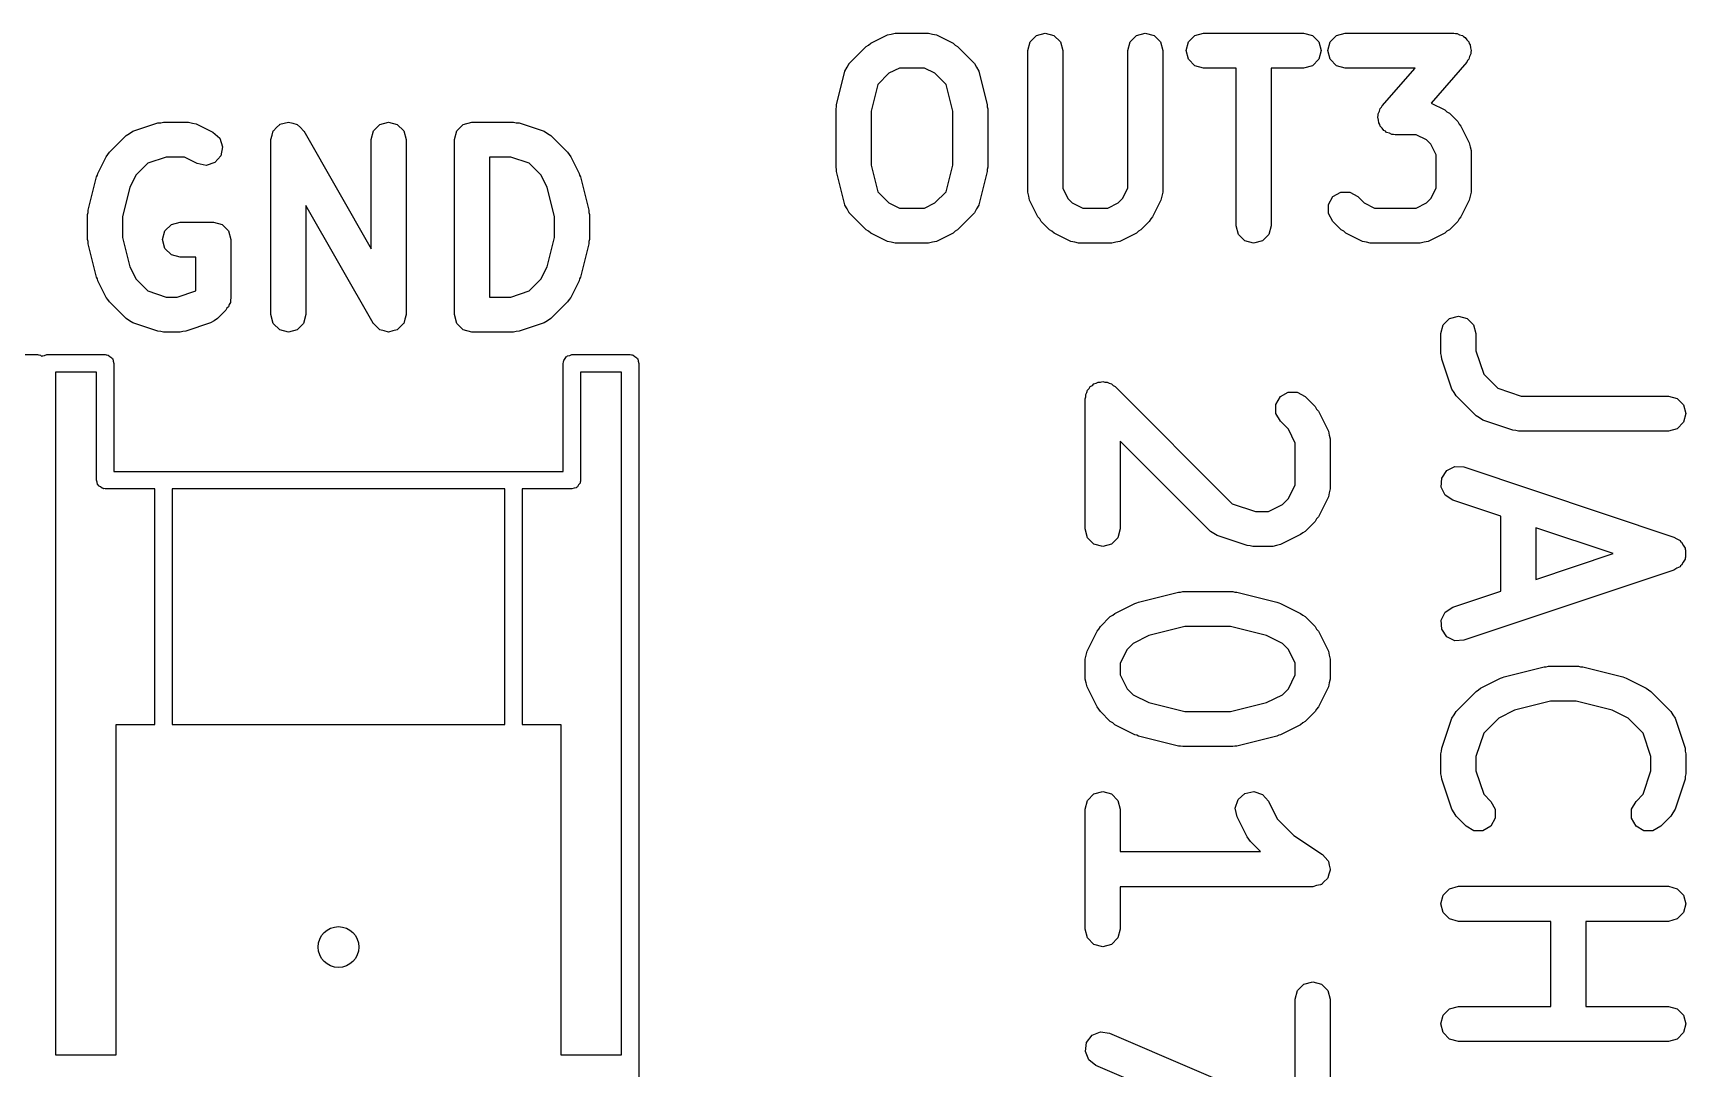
# Model space of a CAD drawing. Extents: x 0.01 to 1.99, y 0.03 to 1.51.
# Drawn here: x 1.407 to 1.965, y 0.389 to 0.738 of the extents above; entities that cross this region are included whole.
import ezdxf

# ---------------------------------------------------------------- set-up
doc = ezdxf.new("R2010")
doc.units = 0
doc.header["$MEASUREMENT"] = 0
doc.layers.add('BLACK', color=7, linetype='CONTINUOUS')

msp = doc.modelspace()

# ---------------------------------------------------------------- linework, layer by layer
at = {"layer": 'BLACK', "linetype": 'CONTINUOUS'}
for p, q in [((1.68956, 0.73482), (1.69518, 0.73763)), ((1.69518, 0.73763), (1.69651, 0.7379)), ((1.69651, 0.7379), (1.69782, 0.73825)), ((1.69782, 0.73825), (1.70907, 0.73825)), ((1.70907, 0.73825), (1.71038, 0.7379)), ((1.71038, 0.7379), (1.71171, 0.73763)), ((1.71171, 0.73763), (1.71734, 0.73482)), ((1.74333, 0.7353), (1.74549, 0.73746)), ((1.74549, 0.73746), (1.74844, 0.73825)), ((1.74844, 0.73825), (1.75139, 0.73746)), ((1.75139, 0.73746), (1.75356, 0.7353)), ((1.77707, 0.7353), (1.77924, 0.73746)), ((1.77924, 0.73746), (1.78219, 0.73825)), ((1.78219, 0.73825), (1.78514, 0.73746)), ((1.78514, 0.73746), (1.7873, 0.7353)), ((1.79676, 0.7353), (1.79892, 0.73746)), ((1.79892, 0.73746), (1.80187, 0.73825)), ((1.80187, 0.73825), (1.83562, 0.73825)), ((1.83562, 0.73825), (1.83857, 0.73746)), ((1.83857, 0.73746), (1.84073, 0.7353)), ((1.84457, 0.7353), (1.84673, 0.73746)), ((1.84673, 0.73746), (1.84968, 0.73825)), ((1.84968, 0.73825), (1.88624, 0.73825)), ((1.88624, 0.73825), (1.8868, 0.7381)), ((1.8868, 0.7381), (1.88738, 0.73814)), ((1.88738, 0.73814), (1.88825, 0.73771)), ((1.88825, 0.73771), (1.88919, 0.73746)), ((1.88919, 0.73746), (1.8896, 0.73705)), ((1.8896, 0.73705), (1.89013, 0.73679)), ((1.89013, 0.73679), (1.89067, 0.73599)), ((1.6824, 0.72809), (1.68802, 0.73371)), ((1.68802, 0.73371), (1.68885, 0.73419)), ((1.68885, 0.73419), (1.68956, 0.73482)), ((1.71734, 0.73482), (1.71805, 0.73419)), ((1.71805, 0.73419), (1.71887, 0.73371)), ((1.71887, 0.73371), (1.7245, 0.72809)), ((1.74254, 0.73235), (1.74333, 0.7353)), ((1.74254, 0.68454), (1.74254, 0.73235)), ((1.75356, 0.7353), (1.75435, 0.73235)), ((1.75435, 0.73235), (1.75435, 0.68594)), ((1.77628, 0.73235), (1.77707, 0.7353)), ((1.77628, 0.68594), (1.77628, 0.73235)), ((1.7873, 0.7353), (1.78809, 0.73235)), ((1.78809, 0.73235), (1.78809, 0.68454)), ((1.79597, 0.73235), (1.79676, 0.7353)), ((1.79676, 0.7294), (1.79597, 0.73235)), ((1.84073, 0.7353), (1.84152, 0.73235)), ((1.84152, 0.73235), (1.84073, 0.7294)), ((1.84377, 0.73235), (1.84457, 0.7353)), ((1.84457, 0.7294), (1.84377, 0.73235)), ((1.89067, 0.73599), (1.89135, 0.7353)), ((1.89135, 0.7353), (1.8915, 0.73474)), ((1.8915, 0.73474), (1.89183, 0.73425)), ((1.89203, 0.7312), (1.8916, 0.73033)), ((1.89183, 0.73425), (1.89189, 0.73329)), ((1.89189, 0.73329), (1.89214, 0.73235)), ((1.89214, 0.73235), (1.89199, 0.73179)), ((1.89199, 0.73179), (1.89203, 0.7312)), ((1.67803, 0.7141), (1.68085, 0.72535)), ((1.68085, 0.72535), (1.68087, 0.72539)), ((1.68087, 0.72544), (1.68161, 0.72672)), ((1.68087, 0.72539), (1.68087, 0.72544)), ((1.68161, 0.72672), (1.68233, 0.72802)), ((1.68233, 0.72802), (1.68237, 0.72804)), ((1.68237, 0.72804), (1.6824, 0.72809)), ((1.69922, 0.72644), (1.6957, 0.72468)), ((1.70768, 0.72644), (1.69922, 0.72644)), ((1.7112, 0.72468), (1.70768, 0.72644)), ((1.7245, 0.72809), (1.72452, 0.72804)), ((1.72452, 0.72804), (1.72457, 0.72802)), ((1.72457, 0.72802), (1.72528, 0.72672)), ((1.72528, 0.72672), (1.72602, 0.72544)), ((1.72602, 0.72544), (1.72602, 0.72539)), ((1.72602, 0.72539), (1.72605, 0.72535)), ((1.72605, 0.72535), (1.72886, 0.7141)), ((1.79892, 0.72723), (1.79676, 0.7294)), ((1.80187, 0.72644), (1.79892, 0.72723)), ((1.81284, 0.72644), (1.80187, 0.72644)), ((1.81284, 0.67329), (1.81284, 0.72644)), ((1.83562, 0.72644), (1.82465, 0.72644)), ((1.82465, 0.72644), (1.82465, 0.67329)), ((1.83857, 0.72723), (1.83562, 0.72644)), ((1.84073, 0.7294), (1.83857, 0.72723)), ((1.84673, 0.72723), (1.84457, 0.7294)), ((1.84968, 0.72644), (1.84673, 0.72723)), ((1.87322, 0.72644), (1.84968, 0.72644)), ((1.86211, 0.71374), (1.87322, 0.72644)), ((1.89068, 0.72846), (1.8786, 0.71465)), ((1.89094, 0.72898), (1.89068, 0.72846)), ((1.89135, 0.7294), (1.89094, 0.72898)), ((1.8916, 0.73033), (1.89135, 0.7294)), ((1.69191, 0.72089), (1.68967, 0.71194)), ((1.6957, 0.72468), (1.69191, 0.72089)), ((1.71499, 0.72089), (1.7112, 0.72468)), ((1.71723, 0.71194), (1.71499, 0.72089)), ((1.67805, 0.71337), (1.67803, 0.7141)), ((1.72886, 0.7141), (1.72885, 0.71337)), ((1.8786, 0.71465), (1.88325, 0.71232)), ((1.45003, 0.70801), (1.45094, 0.70825)), ((1.45094, 0.70825), (1.45938, 0.70825)), ((1.45938, 0.70825), (1.46069, 0.7079)), ((1.49166, 0.70786), (1.49313, 0.70825)), ((1.49313, 0.70825), (1.49314, 0.70825)), ((1.49314, 0.70825), (1.49315, 0.70825)), ((1.49315, 0.70825), (1.49462, 0.70785)), ((1.52392, 0.70746), (1.52687, 0.70825)), ((1.52687, 0.70825), (1.52983, 0.70746)), ((1.55204, 0.70746), (1.55499, 0.70825)), ((1.55499, 0.70825), (1.56906, 0.70825)), ((1.56906, 0.70825), (1.56997, 0.70801)), ((1.67786, 0.71266), (1.67805, 0.71337)), ((1.67786, 0.69298), (1.67786, 0.71266)), ((1.68967, 0.71194), (1.68967, 0.69371)), ((1.71723, 0.69371), (1.71723, 0.71194)), ((1.72885, 0.71337), (1.72904, 0.71266)), ((1.72904, 0.71266), (1.72904, 0.69298)), ((1.86065, 0.70985), (1.8608, 0.71042)), ((1.8609, 0.70892), (1.86065, 0.70985)), ((1.86076, 0.711), (1.86119, 0.71187)), ((1.8608, 0.71042), (1.86076, 0.711)), ((1.86096, 0.70795), (1.8609, 0.70892)), ((1.86119, 0.71187), (1.86144, 0.7128)), ((1.86144, 0.7128), (1.86185, 0.71322)), ((1.86185, 0.71322), (1.86211, 0.71374)), ((1.88325, 0.71232), (1.88397, 0.71169)), ((1.88397, 0.71169), (1.88479, 0.71122)), ((1.88479, 0.71122), (1.8876, 0.7084)), ((1.8876, 0.7084), (1.88808, 0.70758)), ((1.43271, 0.69809), (1.43833, 0.70371)), ((1.43833, 0.70371), (1.43951, 0.70439)), ((1.43951, 0.70439), (1.44064, 0.70514)), ((1.44064, 0.70514), (1.44908, 0.70795)), ((1.44908, 0.70795), (1.45003, 0.70801)), ((1.46069, 0.7079), (1.46202, 0.70763)), ((1.46202, 0.70763), (1.46765, 0.70482)), ((1.46765, 0.70482), (1.46993, 0.70279)), ((1.46993, 0.70279), (1.4709, 0.69989)), ((1.48722, 0.70238), (1.48762, 0.70384)), ((1.48762, 0.70384), (1.48801, 0.7053)), ((1.48801, 0.7053), (1.48802, 0.70531)), ((1.48802, 0.70531), (1.48803, 0.70532)), ((1.48803, 0.70532), (1.4891, 0.70639)), ((1.4891, 0.70639), (1.49017, 0.70746)), ((1.49017, 0.70746), (1.49019, 0.70747)), ((1.49019, 0.70747), (1.4902, 0.70748)), ((1.4902, 0.70748), (1.49166, 0.70786)), ((1.49462, 0.70785), (1.49608, 0.70746)), ((1.49608, 0.70746), (1.49609, 0.70745)), ((1.49609, 0.70745), (1.4961, 0.70745)), ((1.4961, 0.70745), (1.49717, 0.70637)), ((1.49717, 0.70637), (1.49824, 0.7053)), ((1.49824, 0.7053), (1.49824, 0.70529)), ((1.49824, 0.70529), (1.49825, 0.70528)), ((1.49825, 0.70528), (1.52097, 0.66553)), ((1.52097, 0.70235), (1.52176, 0.7053)), ((1.52176, 0.7053), (1.52392, 0.70746)), ((1.52983, 0.70746), (1.53199, 0.7053)), ((1.53199, 0.7053), (1.53278, 0.70235)), ((1.54909, 0.70235), (1.54988, 0.7053)), ((1.54988, 0.7053), (1.55204, 0.70746)), ((1.56997, 0.70801), (1.57092, 0.70795)), ((1.57092, 0.70795), (1.57936, 0.70514)), ((1.57936, 0.70514), (1.58049, 0.70439)), ((1.58049, 0.70439), (1.58167, 0.70371)), ((1.58167, 0.70371), (1.58729, 0.69809)), ((1.86129, 0.70746), (1.86096, 0.70795)), ((1.86144, 0.7069), (1.86129, 0.70746)), ((1.86212, 0.70621), (1.86144, 0.7069)), ((1.86266, 0.70541), (1.86212, 0.70621)), ((1.86319, 0.70515), (1.86266, 0.70541)), ((1.8636, 0.70474), (1.86319, 0.70515)), ((1.86454, 0.70449), (1.8636, 0.70474)), ((1.86541, 0.70406), (1.86454, 0.70449)), ((1.86599, 0.7041), (1.86541, 0.70406)), ((1.86655, 0.70395), (1.86599, 0.7041)), ((1.87359, 0.70395), (1.86655, 0.70395)), ((1.87711, 0.70219), (1.87359, 0.70395)), ((1.88808, 0.70758), (1.88871, 0.70687)), ((1.88871, 0.70687), (1.89152, 0.70124)), ((1.4316, 0.69655), (1.43223, 0.69727)), ((1.43223, 0.69727), (1.43271, 0.69809)), ((1.4709, 0.69989), (1.47029, 0.6969)), ((1.48723, 0.70236), (1.48722, 0.70238)), ((1.48722, 0.70235), (1.48723, 0.70236)), ((1.48722, 0.64329), (1.48722, 0.70235)), ((1.52097, 0.66553), (1.52097, 0.70235)), ((1.53278, 0.70235), (1.53278, 0.64329)), ((1.54909, 0.64329), (1.54909, 0.70235)), ((1.58729, 0.69809), (1.58777, 0.69727)), ((1.58777, 0.69727), (1.5884, 0.69655)), ((1.87857, 0.70073), (1.87711, 0.70219)), ((1.88033, 0.69721), (1.87857, 0.70073)), ((1.88033, 0.68594), (1.88033, 0.69721)), ((1.89152, 0.70124), (1.89179, 0.69991)), ((1.89179, 0.69991), (1.89214, 0.6986)), ((1.89214, 0.6986), (1.89214, 0.68454)), ((1.42879, 0.69093), (1.4316, 0.69655)), ((1.4457, 0.69438), (1.44174, 0.69041)), ((1.4519, 0.69644), (1.4457, 0.69438)), ((1.45799, 0.69644), (1.4519, 0.69644)), ((1.46236, 0.69426), (1.45799, 0.69644)), ((1.46536, 0.69364), (1.46236, 0.69426)), ((1.46826, 0.69461), (1.46536, 0.69364)), ((1.47029, 0.6969), (1.46826, 0.69461)), ((1.5681, 0.69644), (1.5609, 0.69644)), ((1.5609, 0.69644), (1.5609, 0.6492)), ((1.5743, 0.69438), (1.5681, 0.69644)), ((1.57826, 0.69041), (1.5743, 0.69438)), ((1.5884, 0.69655), (1.59121, 0.69093)), ((1.67805, 0.69228), (1.67786, 0.69298)), ((1.67803, 0.69155), (1.67805, 0.69228)), ((1.68085, 0.6803), (1.67803, 0.69155)), ((1.68967, 0.69371), (1.69191, 0.68475)), ((1.71499, 0.68475), (1.71723, 0.69371)), ((1.72886, 0.69155), (1.72605, 0.6803)), ((1.72904, 0.69298), (1.72885, 0.69228)), ((1.72885, 0.69228), (1.72886, 0.69155)), ((1.42553, 0.67847), (1.42834, 0.68972)), ((1.42834, 0.68972), (1.42866, 0.69029)), ((1.42866, 0.69029), (1.42879, 0.69093)), ((1.43964, 0.68623), (1.43717, 0.67631)), ((1.44174, 0.69041), (1.43964, 0.68623)), ((1.58036, 0.68623), (1.57826, 0.69041)), ((1.58283, 0.67631), (1.58036, 0.68623)), ((1.59121, 0.69093), (1.59134, 0.69029)), ((1.59134, 0.69029), (1.59166, 0.68972)), ((1.59166, 0.68972), (1.59447, 0.67847)), ((1.75435, 0.68594), (1.75611, 0.68242)), ((1.77452, 0.68242), (1.77628, 0.68594)), ((1.87857, 0.68242), (1.88033, 0.68594)), ((1.69191, 0.68475), (1.6957, 0.68096)), ((1.6957, 0.68096), (1.69922, 0.6792)), ((1.70768, 0.6792), (1.7112, 0.68096)), ((1.7112, 0.68096), (1.71499, 0.68475)), ((1.74289, 0.68323), (1.74254, 0.68454)), ((1.74316, 0.6819), (1.74289, 0.68323)), ((1.74597, 0.67628), (1.74316, 0.6819)), ((1.75611, 0.68242), (1.75756, 0.68096)), ((1.75756, 0.68096), (1.76108, 0.6792)), ((1.76955, 0.6792), (1.77307, 0.68096)), ((1.77307, 0.68096), (1.77452, 0.68242)), ((1.78747, 0.6819), (1.78466, 0.67628)), ((1.78774, 0.68323), (1.78747, 0.6819)), ((1.78809, 0.68454), (1.78774, 0.68323)), ((1.84398, 0.68045), (1.8455, 0.68309)), ((1.84398, 0.67739), (1.84398, 0.68045)), ((1.8455, 0.68309), (1.84815, 0.68462)), ((1.84815, 0.68462), (1.85121, 0.68462)), ((1.85121, 0.68462), (1.85386, 0.68309)), ((1.85386, 0.68309), (1.85599, 0.68096)), ((1.85599, 0.68096), (1.85951, 0.6792)), ((1.87359, 0.6792), (1.87711, 0.68096)), ((1.87711, 0.68096), (1.87857, 0.68242)), ((1.89152, 0.6819), (1.88871, 0.67628)), ((1.89179, 0.68323), (1.89152, 0.6819)), ((1.89214, 0.68454), (1.89179, 0.68323)), ((1.42535, 0.67704), (1.42554, 0.67774)), ((1.42535, 0.6686), (1.42535, 0.67704)), ((1.42554, 0.67774), (1.42553, 0.67847)), ((1.43717, 0.67631), (1.43717, 0.66933)), ((1.52175, 0.64036), (1.49903, 0.68011)), ((1.49903, 0.68011), (1.49903, 0.64329)), ((1.58283, 0.66933), (1.58283, 0.67631)), ((1.59447, 0.67847), (1.59446, 0.67774)), ((1.59446, 0.67774), (1.59465, 0.67704)), ((1.59465, 0.67704), (1.59465, 0.6686)), ((1.68087, 0.68025), (1.68085, 0.6803)), ((1.68087, 0.6802), (1.68087, 0.68025)), ((1.68161, 0.67892), (1.68087, 0.6802)), ((1.68233, 0.67763), (1.68161, 0.67892)), ((1.68237, 0.6776), (1.68233, 0.67763)), ((1.6824, 0.67755), (1.68237, 0.6776)), ((1.68802, 0.67193), (1.6824, 0.67755)), ((1.69922, 0.6792), (1.70768, 0.6792)), ((1.7245, 0.67755), (1.71887, 0.67193)), ((1.72452, 0.6776), (1.7245, 0.67755)), ((1.72457, 0.67763), (1.72452, 0.6776)), ((1.72528, 0.67892), (1.72457, 0.67763)), ((1.72602, 0.6802), (1.72528, 0.67892)), ((1.72605, 0.6803), (1.72602, 0.68025)), ((1.72602, 0.68025), (1.72602, 0.6802)), ((1.7466, 0.67557), (1.74597, 0.67628)), ((1.74708, 0.67474), (1.7466, 0.67557)), ((1.76108, 0.6792), (1.76955, 0.6792)), ((1.78403, 0.67557), (1.78355, 0.67474)), ((1.78466, 0.67628), (1.78403, 0.67557)), ((1.8455, 0.67474), (1.84398, 0.67739)), ((1.85951, 0.6792), (1.87359, 0.6792)), ((1.88808, 0.67557), (1.8876, 0.67474)), ((1.88871, 0.67628), (1.88808, 0.67557)), ((1.43717, 0.66933), (1.43964, 0.65942)), ((1.45066, 0.6686), (1.45145, 0.67156)), ((1.45145, 0.67156), (1.45362, 0.67372)), ((1.45362, 0.67372), (1.45657, 0.67451)), ((1.45657, 0.67451), (1.46782, 0.67451)), ((1.46782, 0.67451), (1.47077, 0.67372)), ((1.47077, 0.67372), (1.47293, 0.67156)), ((1.47293, 0.67156), (1.47372, 0.6686)), ((1.58036, 0.65942), (1.58283, 0.66933)), ((1.68885, 0.67146), (1.68802, 0.67193)), ((1.68956, 0.67082), (1.68885, 0.67146)), ((1.69518, 0.66801), (1.68956, 0.67082)), ((1.71734, 0.67082), (1.71171, 0.66801)), ((1.71805, 0.67146), (1.71734, 0.67082)), ((1.71887, 0.67193), (1.71805, 0.67146)), ((1.74989, 0.67193), (1.74708, 0.67474)), ((1.75071, 0.67146), (1.74989, 0.67193)), ((1.75143, 0.67082), (1.75071, 0.67146)), ((1.75705, 0.66801), (1.75143, 0.67082)), ((1.7792, 0.67082), (1.77358, 0.66801)), ((1.77992, 0.67146), (1.7792, 0.67082)), ((1.78074, 0.67193), (1.77992, 0.67146)), ((1.78355, 0.67474), (1.78074, 0.67193)), ((1.81363, 0.67034), (1.81284, 0.67329)), ((1.81579, 0.66818), (1.81363, 0.67034)), ((1.82386, 0.67034), (1.8217, 0.66818)), ((1.82465, 0.67329), (1.82386, 0.67034)), ((1.84832, 0.67193), (1.8455, 0.67474)), ((1.84914, 0.67146), (1.84832, 0.67193)), ((1.84985, 0.67082), (1.84914, 0.67146)), ((1.85547, 0.66801), (1.84985, 0.67082)), ((1.88325, 0.67082), (1.87763, 0.66801)), ((1.88397, 0.67146), (1.88325, 0.67082)), ((1.88479, 0.67193), (1.88397, 0.67146)), ((1.8876, 0.67474), (1.88479, 0.67193)), ((1.42554, 0.6679), (1.42535, 0.6686)), ((1.42553, 0.66717), (1.42554, 0.6679)), ((1.42834, 0.65592), (1.42553, 0.66717)), ((1.45145, 0.66565), (1.45066, 0.6686)), ((1.45362, 0.66349), (1.45145, 0.66565)), ((1.47372, 0.6686), (1.47372, 0.64892)), ((1.59447, 0.66717), (1.59166, 0.65592)), ((1.59465, 0.6686), (1.59446, 0.6679)), ((1.59446, 0.6679), (1.59447, 0.66717)), ((1.69651, 0.66774), (1.69518, 0.66801)), ((1.69782, 0.66739), (1.69651, 0.66774)), ((1.70907, 0.66739), (1.69782, 0.66739)), ((1.71038, 0.66774), (1.70907, 0.66739)), ((1.71171, 0.66801), (1.71038, 0.66774)), ((1.75838, 0.66774), (1.75705, 0.66801)), ((1.75969, 0.66739), (1.75838, 0.66774)), ((1.77094, 0.66739), (1.75969, 0.66739)), ((1.77225, 0.66774), (1.77094, 0.66739)), ((1.77358, 0.66801), (1.77225, 0.66774)), ((1.81875, 0.66739), (1.81579, 0.66818)), ((1.8217, 0.66818), (1.81875, 0.66739)), ((1.8568, 0.66774), (1.85547, 0.66801)), ((1.85812, 0.66739), (1.8568, 0.66774)), ((1.87499, 0.66739), (1.85812, 0.66739)), ((1.8763, 0.66774), (1.87499, 0.66739)), ((1.87763, 0.66801), (1.8763, 0.66774)), ((1.43964, 0.65942), (1.44174, 0.65523)), ((1.45657, 0.6627), (1.45362, 0.66349)), ((1.46191, 0.6627), (1.45657, 0.6627)), ((1.46191, 0.65136), (1.46191, 0.6627)), ((1.57826, 0.65523), (1.58036, 0.65942)), ((1.42866, 0.65535), (1.42834, 0.65592)), ((1.42879, 0.65471), (1.42866, 0.65535)), ((1.4316, 0.64909), (1.42879, 0.65471)), ((1.44174, 0.65523), (1.4457, 0.65127)), ((1.5743, 0.65127), (1.57826, 0.65523)), ((1.59121, 0.65471), (1.5884, 0.64909)), ((1.59134, 0.65535), (1.59121, 0.65471)), ((1.59166, 0.65592), (1.59134, 0.65535)), ((1.43223, 0.64838), (1.4316, 0.64909)), ((1.43271, 0.64755), (1.43223, 0.64838)), ((1.43833, 0.64193), (1.43271, 0.64755)), ((1.4457, 0.65127), (1.4519, 0.6492)), ((1.4519, 0.6492), (1.45561, 0.6492)), ((1.45561, 0.6492), (1.46182, 0.65127)), ((1.46182, 0.65127), (1.46191, 0.65136)), ((1.47352, 0.64739), (1.47313, 0.64672)), ((1.47372, 0.64892), (1.47352, 0.64817)), ((1.47352, 0.64817), (1.47352, 0.64739)), ((1.5609, 0.6492), (1.5681, 0.6492)), ((1.5681, 0.6492), (1.5743, 0.65127)), ((1.58729, 0.64755), (1.58167, 0.64193)), ((1.58777, 0.64838), (1.58729, 0.64755)), ((1.5884, 0.64909), (1.58777, 0.64838)), ((1.43951, 0.64125), (1.43833, 0.64193)), ((1.46918, 0.64193), (1.46801, 0.64125)), ((1.47199, 0.64474), (1.46918, 0.64193)), ((1.47238, 0.64542), (1.47199, 0.64474)), ((1.47293, 0.64597), (1.47238, 0.64542)), ((1.47313, 0.64672), (1.47293, 0.64597)), ((1.48801, 0.64034), (1.48722, 0.64329)), ((1.49903, 0.64329), (1.49824, 0.64034)), ((1.53238, 0.6418), (1.53199, 0.64034)), ((1.53278, 0.64327), (1.53238, 0.6418)), ((1.53278, 0.64329), (1.53277, 0.64328)), ((1.53277, 0.64328), (1.53278, 0.64327)), ((1.54988, 0.64034), (1.54909, 0.64329)), ((1.58167, 0.64193), (1.58049, 0.64125)), ((1.88272, 0.63987), (1.88488, 0.64203)), ((1.88488, 0.64203), (1.88783, 0.64282)), ((1.88783, 0.64282), (1.89078, 0.64203)), ((1.89078, 0.64203), (1.89294, 0.63987)), ((1.44064, 0.6405), (1.43951, 0.64125)), ((1.44908, 0.63769), (1.44064, 0.6405)), ((1.45003, 0.63763), (1.44908, 0.63769)), ((1.45094, 0.63739), (1.45003, 0.63763)), ((1.45657, 0.63739), (1.45094, 0.63739)), ((1.45749, 0.63763), (1.45657, 0.63739)), ((1.45844, 0.63769), (1.45749, 0.63763)), ((1.46687, 0.6405), (1.45844, 0.63769)), ((1.46801, 0.64125), (1.46687, 0.6405)), ((1.49017, 0.63818), (1.48801, 0.64034)), ((1.49313, 0.63739), (1.49017, 0.63818)), ((1.49608, 0.63818), (1.49313, 0.63739)), ((1.49824, 0.64034), (1.49608, 0.63818)), ((1.52175, 0.64035), (1.52175, 0.64036)), ((1.52176, 0.64034), (1.52175, 0.64035)), ((1.52283, 0.63927), (1.52176, 0.64034)), ((1.5239, 0.63819), (1.52283, 0.63927)), ((1.52391, 0.63819), (1.5239, 0.63819)), ((1.52392, 0.63818), (1.52391, 0.63819)), ((1.52538, 0.63779), (1.52392, 0.63818)), ((1.52685, 0.63739), (1.52538, 0.63779)), ((1.52686, 0.63739), (1.52685, 0.63739)), ((1.52687, 0.63739), (1.52686, 0.63739)), ((1.52833, 0.63778), (1.52687, 0.63739)), ((1.5298, 0.63817), (1.52833, 0.63778)), ((1.52981, 0.63818), (1.5298, 0.63817)), ((1.52983, 0.63818), (1.52981, 0.63818)), ((1.5309, 0.63925), (1.52983, 0.63818)), ((1.53197, 0.64032), (1.5309, 0.63925)), ((1.53198, 0.64033), (1.53197, 0.64032)), ((1.53199, 0.64034), (1.53198, 0.64033)), ((1.55204, 0.63818), (1.54988, 0.64034)), ((1.55499, 0.63739), (1.55204, 0.63818)), ((1.56906, 0.63739), (1.55499, 0.63739)), ((1.56997, 0.63763), (1.56906, 0.63739)), ((1.57092, 0.63769), (1.56997, 0.63763)), ((1.57936, 0.6405), (1.57092, 0.63769)), ((1.58049, 0.64125), (1.57936, 0.6405)), ((1.88192, 0.63692), (1.88272, 0.63987)), ((1.88192, 0.63017), (1.88192, 0.63692)), ((1.89294, 0.63987), (1.89374, 0.63692)), ((1.89374, 0.63692), (1.89374, 0.63113)), ((1.88217, 0.62925), (1.88192, 0.63017)), ((1.89374, 0.63113), (1.89637, 0.62324)), ((1.38874, 0.6298), (1.40843, 0.6298)), ((1.40843, 0.6298), (1.40881, 0.62974)), ((1.40881, 0.62974), (1.40894, 0.62976)), ((1.40894, 0.62976), (1.40905, 0.62969)), ((1.40905, 0.62969), (1.40944, 0.62963)), ((1.40944, 0.62963), (1.40993, 0.62921)), ((1.40993, 0.62921), (1.4101, 0.62941)), ((1.4101, 0.62941), (1.41085, 0.62954)), ((1.41085, 0.62954), (1.41157, 0.6298)), ((1.41157, 0.6298), (1.43126, 0.6298)), ((1.43126, 0.6298), (1.43164, 0.62974)), ((1.43164, 0.62974), (1.43177, 0.62976)), ((1.43177, 0.62976), (1.43189, 0.62969)), ((1.43189, 0.62969), (1.43227, 0.62963)), ((1.43227, 0.62963), (1.43286, 0.62913)), ((1.43286, 0.62913), (1.43352, 0.62875)), ((1.43352, 0.62875), (1.43361, 0.6285)), ((1.43361, 0.6285), (1.43382, 0.62833)), ((1.43382, 0.62833), (1.43395, 0.62757)), ((1.43395, 0.62757), (1.43421, 0.62685)), ((1.43421, 0.62685), (1.43421, 0.59043)), ((1.58579, 0.62685), (1.58586, 0.62723)), ((1.58579, 0.59043), (1.58579, 0.62685)), ((1.58583, 0.62736), (1.5859, 0.62748)), ((1.58586, 0.62723), (1.58583, 0.62736)), ((1.5859, 0.62748), (1.58597, 0.62786)), ((1.58597, 0.62786), (1.58646, 0.62845)), ((1.58646, 0.62845), (1.58684, 0.62911)), ((1.58684, 0.62911), (1.58709, 0.6292)), ((1.58709, 0.6292), (1.58726, 0.62941)), ((1.58726, 0.62941), (1.58802, 0.62954)), ((1.58802, 0.62954), (1.58874, 0.6298)), ((1.58874, 0.6298), (1.60843, 0.6298)), ((1.60843, 0.6298), (1.60881, 0.62974)), ((1.60881, 0.62974), (1.60894, 0.62976)), ((1.60894, 0.62976), (1.60905, 0.62969)), ((1.60905, 0.62969), (1.60944, 0.62963)), ((1.60944, 0.62963), (1.61002, 0.62913)), ((1.61002, 0.62913), (1.61069, 0.62875)), ((1.61069, 0.62875), (1.61078, 0.6285)), ((1.61078, 0.6285), (1.61098, 0.62833)), ((1.61098, 0.62833), (1.61112, 0.62757)), ((1.61112, 0.62757), (1.61138, 0.62685)), ((1.61138, 0.62685), (1.61138, 0.39063)), ((1.88223, 0.6283), (1.88217, 0.62925)), ((1.8856, 0.61818), (1.88223, 0.6283)), ((1.41453, 0.6239), (1.41453, 0.39358)), ((1.42831, 0.6239), (1.41453, 0.6239)), ((1.42831, 0.58748), (1.42831, 0.6239)), ((1.59169, 0.6239), (1.59169, 0.58748)), ((1.60547, 0.6239), (1.59169, 0.6239)), ((1.60547, 0.39358), (1.60547, 0.6239)), ((1.76327, 0.61836), (1.76365, 0.61904)), ((1.76365, 0.61904), (1.76433, 0.61942)), ((1.76433, 0.61942), (1.76488, 0.61997)), ((1.76488, 0.61997), (1.76563, 0.62017)), ((1.76563, 0.62017), (1.7663, 0.62056)), ((1.7663, 0.62056), (1.76708, 0.62056)), ((1.76708, 0.62056), (1.76783, 0.62076)), ((1.76783, 0.62076), (1.76858, 0.62056)), ((1.76858, 0.62056), (1.76936, 0.62056)), ((1.76936, 0.62056), (1.77003, 0.62017)), ((1.77003, 0.62017), (1.77078, 0.61997)), ((1.77078, 0.61997), (1.77133, 0.61942)), ((1.77133, 0.61942), (1.77201, 0.61904)), ((1.77201, 0.61904), (1.81152, 0.57953)), ((1.89637, 0.62324), (1.90114, 0.61846)), ((1.76192, 0.61486), (1.76213, 0.61561)), ((1.76192, 0.57099), (1.76192, 0.61486)), ((1.76213, 0.61639), (1.76251, 0.61706)), ((1.76213, 0.61561), (1.76213, 0.61639)), ((1.76251, 0.61706), (1.76272, 0.61781)), ((1.76272, 0.61781), (1.76327, 0.61836)), ((1.82624, 0.61301), (1.82777, 0.61566)), ((1.82777, 0.61566), (1.83042, 0.61719)), ((1.83042, 0.61719), (1.83348, 0.61719)), ((1.83348, 0.61719), (1.83612, 0.61566)), ((1.83612, 0.61566), (1.8395, 0.61229)), ((1.88635, 0.61704), (1.8856, 0.61818)), ((1.88703, 0.61587), (1.88635, 0.61704)), ((1.89378, 0.60912), (1.88703, 0.61587)), ((1.90114, 0.61846), (1.90904, 0.61583)), ((1.90904, 0.61583), (1.9587, 0.61583)), ((1.9587, 0.61583), (1.96165, 0.61504)), ((1.96165, 0.61504), (1.96381, 0.61287)), ((1.82624, 0.60996), (1.82624, 0.61301)), ((1.82777, 0.60731), (1.82624, 0.60996)), ((1.8395, 0.61229), (1.83997, 0.61146)), ((1.83997, 0.61146), (1.8406, 0.61075)), ((1.8406, 0.61075), (1.84398, 0.604)), ((1.89495, 0.60844), (1.89378, 0.60912)), ((1.89609, 0.60769), (1.89495, 0.60844)), ((1.96381, 0.61287), (1.9646, 0.60992)), ((1.9646, 0.60992), (1.96381, 0.60697)), ((1.83047, 0.60461), (1.82777, 0.60731)), ((1.83279, 0.59997), (1.83047, 0.60461)), ((1.84398, 0.604), (1.84425, 0.60267)), ((1.84425, 0.60267), (1.8446, 0.60136)), ((1.90621, 0.60432), (1.89609, 0.60769)), ((1.90716, 0.60426), (1.90621, 0.60432)), ((1.90808, 0.60402), (1.90716, 0.60426)), ((1.9587, 0.60402), (1.90808, 0.60402)), ((1.96165, 0.60481), (1.9587, 0.60402)), ((1.96381, 0.60697), (1.96165, 0.60481)), ((1.80415, 0.57019), (1.77374, 0.6006)), ((1.77374, 0.6006), (1.77374, 0.57099)), ((1.83279, 0.58588), (1.83279, 0.59997)), ((1.8446, 0.60136), (1.8446, 0.58449)), ((1.88391, 0.59072), (1.88665, 0.59208)), ((1.88665, 0.59208), (1.8897, 0.5919)), ((1.8897, 0.5919), (1.96056, 0.56828)), ((1.42857, 0.58676), (1.42831, 0.58748)), ((1.4287, 0.586), (1.42857, 0.58676)), ((1.42891, 0.58583), (1.4287, 0.586)), ((1.429, 0.58558), (1.42891, 0.58583)), ((1.42966, 0.5852), (1.429, 0.58558)), ((1.43421, 0.59043), (1.58579, 0.59043)), ((1.59102, 0.58588), (1.59064, 0.58522)), ((1.59151, 0.58647), (1.59102, 0.58588)), ((1.59158, 0.58685), (1.59151, 0.58647)), ((1.59165, 0.58697), (1.59158, 0.58685)), ((1.59169, 0.58748), (1.59163, 0.5871)), ((1.59163, 0.5871), (1.59165, 0.58697)), ((1.83047, 0.58124), (1.83279, 0.58588)), ((1.88204, 0.58512), (1.88223, 0.58817)), ((1.88223, 0.58817), (1.88391, 0.59072)), ((1.43025, 0.58471), (1.42966, 0.5852)), ((1.43063, 0.58464), (1.43025, 0.58471)), ((1.43075, 0.58457), (1.43063, 0.58464)), ((1.43088, 0.5846), (1.43075, 0.58457)), ((1.43126, 0.58453), (1.43088, 0.5846)), ((1.44799, 0.58453), (1.43126, 0.58453)), ((1.44799, 0.505), (1.44799, 0.58453)), ((1.4539, 0.58453), (1.4539, 0.505)), ((1.5661, 0.58453), (1.4539, 0.58453)), ((1.5661, 0.505), (1.5661, 0.58453)), ((1.58874, 0.58453), (1.57201, 0.58453)), ((1.57201, 0.58453), (1.57201, 0.505)), ((1.58946, 0.58479), (1.58874, 0.58453)), ((1.59022, 0.58492), (1.58946, 0.58479)), ((1.59039, 0.58513), (1.59022, 0.58492)), ((1.59064, 0.58522), (1.59039, 0.58513)), ((1.82845, 0.57922), (1.83047, 0.58124)), ((1.84398, 0.58185), (1.8406, 0.5751)), ((1.84425, 0.58318), (1.84398, 0.58185)), ((1.8446, 0.58449), (1.84425, 0.58318)), ((1.88341, 0.58238), (1.88204, 0.58512)), ((1.88596, 0.5807), (1.88341, 0.58238)), ((1.90217, 0.57529), (1.88596, 0.5807)), ((1.81152, 0.57953), (1.81941, 0.5769)), ((1.81941, 0.5769), (1.8238, 0.5769)), ((1.8238, 0.5769), (1.82845, 0.57922)), ((1.83997, 0.57439), (1.8395, 0.57356)), ((1.8406, 0.5751), (1.83997, 0.57439)), ((1.90217, 0.55006), (1.90217, 0.57529)), ((1.76272, 0.56804), (1.76192, 0.57099)), ((1.77374, 0.57099), (1.77294, 0.56804)), ((1.80532, 0.56951), (1.80415, 0.57019)), ((1.80646, 0.56876), (1.80532, 0.56951)), ((1.83459, 0.56908), (1.82784, 0.56571)), ((1.8353, 0.56971), (1.83459, 0.56908)), ((1.83612, 0.57019), (1.8353, 0.56971)), ((1.8395, 0.57356), (1.83612, 0.57019)), ((1.94002, 0.56268), (1.91398, 0.57136)), ((1.91398, 0.57136), (1.91398, 0.554)), ((1.76488, 0.56588), (1.76272, 0.56804)), ((1.76783, 0.56508), (1.76488, 0.56588)), ((1.77078, 0.56588), (1.76783, 0.56508)), ((1.77294, 0.56804), (1.77078, 0.56588)), ((1.81658, 0.56539), (1.80646, 0.56876)), ((1.81753, 0.56533), (1.81658, 0.56539)), ((1.81845, 0.56508), (1.81753, 0.56533)), ((1.8252, 0.56508), (1.81845, 0.56508)), ((1.82651, 0.56544), (1.8252, 0.56508)), ((1.82784, 0.56571), (1.82651, 0.56544)), ((1.96056, 0.56828), (1.96155, 0.56763)), ((1.96155, 0.56763), (1.96261, 0.5671)), ((1.96261, 0.5671), (1.96281, 0.56679)), ((1.96281, 0.56679), (1.96311, 0.5666)), ((1.96311, 0.5666), (1.96365, 0.56553)), ((1.96365, 0.56553), (1.9643, 0.56454)), ((1.9643, 0.56454), (1.96432, 0.56418)), ((1.96432, 0.56418), (1.96448, 0.56386)), ((1.96448, 0.56386), (1.96441, 0.56268)), ((1.91398, 0.554), (1.94002, 0.56268)), ((1.96155, 0.55773), (1.96056, 0.55707)), ((1.96261, 0.55826), (1.96155, 0.55773)), ((1.96281, 0.55856), (1.96261, 0.55826)), ((1.96311, 0.55876), (1.96281, 0.55856)), ((1.96365, 0.55982), (1.96311, 0.55876)), ((1.9643, 0.56081), (1.96365, 0.55982)), ((1.96432, 0.56117), (1.9643, 0.56081)), ((1.96448, 0.56149), (1.96432, 0.56117)), ((1.96441, 0.56268), (1.96448, 0.56149)), ((1.96056, 0.55707), (1.8897, 0.53345)), ((1.7799, 0.54635), (1.79339, 0.54972)), ((1.79339, 0.54972), (1.79412, 0.54971)), ((1.79412, 0.54971), (1.79483, 0.5499)), ((1.79483, 0.5499), (1.8117, 0.5499)), ((1.8117, 0.5499), (1.8124, 0.54971)), ((1.8124, 0.54971), (1.81313, 0.54972)), ((1.81313, 0.54972), (1.82663, 0.54635)), ((1.88596, 0.54466), (1.90217, 0.55006)), ((1.76703, 0.53805), (1.7704, 0.54142)), ((1.7704, 0.54142), (1.77123, 0.5419)), ((1.77123, 0.5419), (1.77194, 0.54253)), ((1.77194, 0.54253), (1.77869, 0.5459)), ((1.77869, 0.5459), (1.77933, 0.54603)), ((1.77933, 0.54603), (1.7799, 0.54635)), ((1.82663, 0.54635), (1.8272, 0.54603)), ((1.8272, 0.54603), (1.82784, 0.5459)), ((1.82784, 0.5459), (1.83459, 0.54253)), ((1.83459, 0.54253), (1.8353, 0.5419)), ((1.8353, 0.5419), (1.83612, 0.54142)), ((1.83612, 0.54142), (1.8395, 0.53805)), ((1.88204, 0.54024), (1.88341, 0.54297)), ((1.88341, 0.54297), (1.88596, 0.54466)), ((1.76255, 0.52976), (1.76592, 0.53651)), ((1.76592, 0.53651), (1.76655, 0.53722)), ((1.76655, 0.53722), (1.76703, 0.53805)), ((1.79555, 0.53809), (1.78339, 0.53505)), ((1.81097, 0.53809), (1.79555, 0.53809)), ((1.82314, 0.53505), (1.81097, 0.53809)), ((1.8395, 0.53805), (1.83997, 0.53722)), ((1.83997, 0.53722), (1.8406, 0.53651)), ((1.8406, 0.53651), (1.84398, 0.52976)), ((1.88223, 0.53719), (1.88204, 0.54024)), ((1.88391, 0.53464), (1.88223, 0.53719)), ((1.77606, 0.53037), (1.77374, 0.52573)), ((1.77808, 0.53239), (1.77606, 0.53037)), ((1.78339, 0.53505), (1.77808, 0.53239)), ((1.82845, 0.53239), (1.82314, 0.53505)), ((1.83047, 0.53037), (1.82845, 0.53239)), ((1.83279, 0.52573), (1.83047, 0.53037)), ((1.88665, 0.53327), (1.88391, 0.53464)), ((1.8897, 0.53345), (1.88665, 0.53327)), ((1.76192, 0.52712), (1.76228, 0.52843)), ((1.76192, 0.52037), (1.76192, 0.52712)), ((1.76228, 0.52843), (1.76255, 0.52976)), ((1.77374, 0.52573), (1.77374, 0.52177)), ((1.83279, 0.52177), (1.83279, 0.52573)), ((1.84398, 0.52976), (1.84425, 0.52843)), ((1.84425, 0.52843), (1.8446, 0.52712)), ((1.8446, 0.52712), (1.8446, 0.52037)), ((1.90327, 0.52116), (1.91677, 0.52454)), ((1.91677, 0.52454), (1.9175, 0.52452)), ((1.9175, 0.52452), (1.9182, 0.52471)), ((1.9182, 0.52471), (1.92833, 0.52471)), ((1.92833, 0.52471), (1.92903, 0.52452)), ((1.92903, 0.52452), (1.92976, 0.52454)), ((1.92976, 0.52454), (1.94326, 0.52116)), ((1.76228, 0.51906), (1.76192, 0.52037)), ((1.76255, 0.51773), (1.76228, 0.51906)), ((1.77374, 0.52177), (1.77606, 0.51712)), ((1.83047, 0.51712), (1.83279, 0.52177)), ((1.84425, 0.51906), (1.84398, 0.51773)), ((1.8446, 0.52037), (1.84425, 0.51906)), ((1.89531, 0.51734), (1.90206, 0.52072)), ((1.90206, 0.52072), (1.9027, 0.52085)), ((1.9027, 0.52085), (1.90327, 0.52116)), ((1.94326, 0.52116), (1.94383, 0.52085)), ((1.94383, 0.52085), (1.94446, 0.52072)), ((1.94446, 0.52072), (1.95121, 0.51734)), ((1.76592, 0.51098), (1.76255, 0.51773)), ((1.77606, 0.51712), (1.77808, 0.5151)), ((1.77808, 0.5151), (1.78339, 0.51244)), ((1.82314, 0.51244), (1.82845, 0.5151)), ((1.82845, 0.5151), (1.83047, 0.51712)), ((1.84398, 0.51773), (1.8406, 0.51098)), ((1.88703, 0.50949), (1.89378, 0.51623)), ((1.89378, 0.51623), (1.8946, 0.51671)), ((1.8946, 0.51671), (1.89531, 0.51734)), ((1.95121, 0.51734), (1.95192, 0.51671)), ((1.95192, 0.51671), (1.95275, 0.51623)), ((1.95275, 0.51623), (1.9595, 0.50949)), ((1.76655, 0.51027), (1.76592, 0.51098)), ((1.76703, 0.50945), (1.76655, 0.51027)), ((1.7704, 0.50607), (1.76703, 0.50945)), ((1.78339, 0.51244), (1.79555, 0.5094)), ((1.79555, 0.5094), (1.81097, 0.5094)), ((1.81097, 0.5094), (1.82314, 0.51244)), ((1.8395, 0.50945), (1.83612, 0.50607)), ((1.83997, 0.51027), (1.8395, 0.50945)), ((1.8406, 0.51098), (1.83997, 0.51027)), ((1.8856, 0.50718), (1.88635, 0.50831)), ((1.88635, 0.50831), (1.88703, 0.50949)), ((1.90676, 0.50986), (1.90145, 0.5072)), ((1.91893, 0.5129), (1.90676, 0.50986)), ((1.9276, 0.5129), (1.91893, 0.5129)), ((1.93976, 0.50986), (1.9276, 0.5129)), ((1.94507, 0.5072), (1.93976, 0.50986)), ((1.9595, 0.50949), (1.96018, 0.50831)), ((1.96018, 0.50831), (1.96092, 0.50718)), ((1.435, 0.39358), (1.435, 0.505)), ((1.435, 0.505), (1.44799, 0.505)), ((1.4539, 0.505), (1.5661, 0.505)), ((1.57201, 0.505), (1.585, 0.505)), ((1.585, 0.505), (1.585, 0.39358)), ((1.77123, 0.5056), (1.7704, 0.50607)), ((1.77194, 0.50497), (1.77123, 0.5056)), ((1.77869, 0.50159), (1.77194, 0.50497)), ((1.83459, 0.50497), (1.82784, 0.50159)), ((1.8353, 0.5056), (1.83459, 0.50497)), ((1.83612, 0.50607), (1.8353, 0.5056)), ((1.88223, 0.49705), (1.8856, 0.50718)), ((1.89637, 0.50212), (1.89374, 0.49423)), ((1.90145, 0.5072), (1.89637, 0.50212)), ((1.95016, 0.50212), (1.94507, 0.5072)), ((1.95279, 0.49423), (1.95016, 0.50212)), ((1.96092, 0.50718), (1.9643, 0.49705)), ((1.77933, 0.50146), (1.77869, 0.50159)), ((1.7799, 0.50114), (1.77933, 0.50146)), ((1.79339, 0.49777), (1.7799, 0.50114)), ((1.79412, 0.49778), (1.79339, 0.49777)), ((1.79483, 0.49759), (1.79412, 0.49778)), ((1.8117, 0.49759), (1.79483, 0.49759)), ((1.8124, 0.49778), (1.8117, 0.49759)), ((1.81313, 0.49777), (1.8124, 0.49778)), ((1.82663, 0.50114), (1.81313, 0.49777)), ((1.8272, 0.50146), (1.82663, 0.50114)), ((1.82784, 0.50159), (1.8272, 0.50146)), ((1.88217, 0.4961), (1.88223, 0.49705)), ((1.9643, 0.49705), (1.96436, 0.4961)), ((1.88192, 0.49519), (1.88217, 0.4961)), ((1.88192, 0.48844), (1.88192, 0.49519)), ((1.89374, 0.49423), (1.89374, 0.48939)), ((1.95279, 0.48939), (1.95279, 0.49423)), ((1.96436, 0.4961), (1.9646, 0.49519)), ((1.9646, 0.49519), (1.9646, 0.48844)), ((1.88217, 0.48752), (1.88192, 0.48844)), ((1.88223, 0.48657), (1.88217, 0.48752)), ((1.8856, 0.47645), (1.88223, 0.48657)), ((1.89374, 0.48939), (1.89637, 0.4815)), ((1.95016, 0.4815), (1.95279, 0.48939)), ((1.9643, 0.48657), (1.96092, 0.47645)), ((1.96436, 0.48752), (1.9643, 0.48657)), ((1.9646, 0.48844), (1.96436, 0.48752)), ((1.76272, 0.47945), (1.76488, 0.48162)), ((1.76488, 0.48162), (1.76783, 0.48241)), ((1.76783, 0.48241), (1.77078, 0.48162)), ((1.77078, 0.48162), (1.77294, 0.47945)), ((1.81255, 0.47686), (1.81352, 0.47976)), ((1.81352, 0.47976), (1.81581, 0.48178)), ((1.81581, 0.48178), (1.8188, 0.4824)), ((1.8188, 0.4824), (1.8217, 0.48143)), ((1.8217, 0.48143), (1.82373, 0.47914)), ((1.89637, 0.4815), (1.89876, 0.47911)), ((1.94777, 0.47911), (1.95016, 0.4815)), ((1.76192, 0.4765), (1.76272, 0.47945)), ((1.76192, 0.43601), (1.76192, 0.4765)), ((1.77294, 0.47945), (1.77374, 0.4765)), ((1.77374, 0.4765), (1.77374, 0.46216)), ((1.81317, 0.47386), (1.81255, 0.47686)), ((1.82373, 0.47914), (1.82668, 0.47325)), ((1.88635, 0.47531), (1.8856, 0.47645)), ((1.88703, 0.47414), (1.88635, 0.47531)), ((1.8904, 0.47076), (1.88703, 0.47414)), ((1.89876, 0.47911), (1.90028, 0.47647)), ((1.90028, 0.47647), (1.90028, 0.47341)), ((1.94624, 0.47647), (1.94777, 0.47911)), ((1.94624, 0.47341), (1.94624, 0.47647)), ((1.9595, 0.47414), (1.95612, 0.47076)), ((1.96018, 0.47531), (1.9595, 0.47414)), ((1.96092, 0.47645), (1.96018, 0.47531)), ((1.81654, 0.46711), (1.81317, 0.47386)), ((1.82668, 0.47325), (1.83233, 0.46759)), ((1.89305, 0.46923), (1.8904, 0.47076)), ((1.89611, 0.46923), (1.89305, 0.46923)), ((1.89876, 0.47076), (1.89611, 0.46923)), ((1.90028, 0.47341), (1.89876, 0.47076)), ((1.94777, 0.47076), (1.94624, 0.47341)), ((1.95042, 0.46923), (1.94777, 0.47076)), ((1.95348, 0.46923), (1.95042, 0.46923)), ((1.95612, 0.47076), (1.95348, 0.46923)), ((1.81717, 0.4664), (1.81654, 0.46711)), ((1.81765, 0.46558), (1.81717, 0.4664)), ((1.82106, 0.46216), (1.81765, 0.46558)), ((1.83233, 0.46759), (1.84197, 0.46117)), ((1.77374, 0.46216), (1.82106, 0.46216)), ((1.84197, 0.46117), (1.84286, 0.46016)), ((1.84286, 0.46016), (1.84381, 0.45921)), ((1.84381, 0.45921), (1.84386, 0.45902)), ((1.84386, 0.45902), (1.84399, 0.45887)), ((1.84399, 0.45887), (1.84425, 0.45755)), ((1.84425, 0.45755), (1.8446, 0.45625)), ((1.8426, 0.45209), (1.84165, 0.45114)), ((1.84361, 0.45298), (1.8426, 0.45209)), ((1.84367, 0.45316), (1.84361, 0.45298)), ((1.84381, 0.4533), (1.84367, 0.45316)), ((1.84416, 0.4546), (1.84381, 0.4533)), ((1.84459, 0.45587), (1.84416, 0.4546)), ((1.8446, 0.45625), (1.84455, 0.45607)), ((1.84455, 0.45607), (1.84459, 0.45587)), ((1.8387, 0.45035), (1.77374, 0.45035)), ((1.77374, 0.45035), (1.77374, 0.43601)), ((1.84, 0.4507), (1.8387, 0.45035)), ((1.84131, 0.45096), (1.84, 0.4507)), ((1.84146, 0.45109), (1.84131, 0.45096)), ((1.84165, 0.45114), (1.84146, 0.45109)), ((1.88192, 0.44457), (1.88272, 0.44752)), ((1.88272, 0.44752), (1.88488, 0.44968)), ((1.88488, 0.44968), (1.88783, 0.45047)), ((1.88783, 0.45047), (1.9587, 0.45047)), ((1.9587, 0.45047), (1.96165, 0.44968)), ((1.96165, 0.44968), (1.96381, 0.44752)), ((1.96381, 0.44752), (1.9646, 0.44457)), ((1.88272, 0.44161), (1.88192, 0.44457)), ((1.88488, 0.43945), (1.88272, 0.44161)), ((1.96381, 0.44161), (1.96165, 0.43945)), ((1.9646, 0.44457), (1.96381, 0.44161)), ((1.76272, 0.43305), (1.76192, 0.43601)), ((1.77374, 0.43601), (1.77294, 0.43305)), ((1.88783, 0.43866), (1.88488, 0.43945)), ((1.91904, 0.43866), (1.88783, 0.43866)), ((1.91904, 0.40998), (1.91904, 0.43866)), ((1.9587, 0.43866), (1.93086, 0.43866)), ((1.93086, 0.43866), (1.93086, 0.40998)), ((1.96165, 0.43945), (1.9587, 0.43866)), ((1.76488, 0.43089), (1.76272, 0.43305)), ((1.76783, 0.4301), (1.76488, 0.43089)), ((1.77078, 0.43089), (1.76783, 0.4301)), ((1.77294, 0.43305), (1.77078, 0.43089)), ((1.83574, 0.4175), (1.8387, 0.41829)), ((1.8387, 0.41829), (1.84165, 0.4175)), ((1.83279, 0.41238), (1.83358, 0.41534)), ((1.83358, 0.41534), (1.83574, 0.4175)), ((1.84165, 0.4175), (1.84381, 0.41534)), ((1.84381, 0.41534), (1.8446, 0.41238)), ((1.83279, 0.3741), (1.83279, 0.41238)), ((1.8446, 0.41238), (1.8446, 0.36514)), ((1.88272, 0.40702), (1.88488, 0.40919)), ((1.88488, 0.40919), (1.88783, 0.40998)), ((1.88783, 0.40998), (1.91904, 0.40998)), ((1.93086, 0.40998), (1.9587, 0.40998)), ((1.9587, 0.40998), (1.96165, 0.40919)), ((1.96165, 0.40919), (1.96381, 0.40702)), ((1.88192, 0.40407), (1.88272, 0.40702)), ((1.88272, 0.40112), (1.88192, 0.40407)), ((1.96381, 0.40702), (1.9646, 0.40407)), ((1.9646, 0.40407), (1.96381, 0.40112)), ((1.76197, 0.39481), (1.7624, 0.39784)), ((1.7624, 0.39784), (1.76429, 0.40024)), ((1.76429, 0.40024), (1.76713, 0.40138)), ((1.76713, 0.40138), (1.77016, 0.40094)), ((1.77016, 0.40094), (1.83279, 0.3741)), ((1.88488, 0.39896), (1.88272, 0.40112)), ((1.88783, 0.39817), (1.88488, 0.39896)), ((1.92495, 0.39817), (1.88783, 0.39817)), ((1.9587, 0.39817), (1.92495, 0.39817)), ((1.96165, 0.39896), (1.9587, 0.39817)), ((1.96381, 0.40112), (1.96165, 0.39896)), ((1.41453, 0.39358), (1.435, 0.39358)), ((1.585, 0.39358), (1.60547, 0.39358)), ((1.61138, 0.39063), (1.61138, 0.0363)), ((1.7631, 0.39197), (1.76197, 0.39481)), ((1.7655, 0.39008), (1.7631, 0.39197)), ((1.83637, 0.35971), (1.7655, 0.39008))]:
    msp.add_line(p, q, dxfattribs=at)
at = {"layer": 'BLACK'}
msp.add_circle((1.51, 0.43), 0.00689, dxfattribs=at)

doc.saveas('drawing.dxf')
